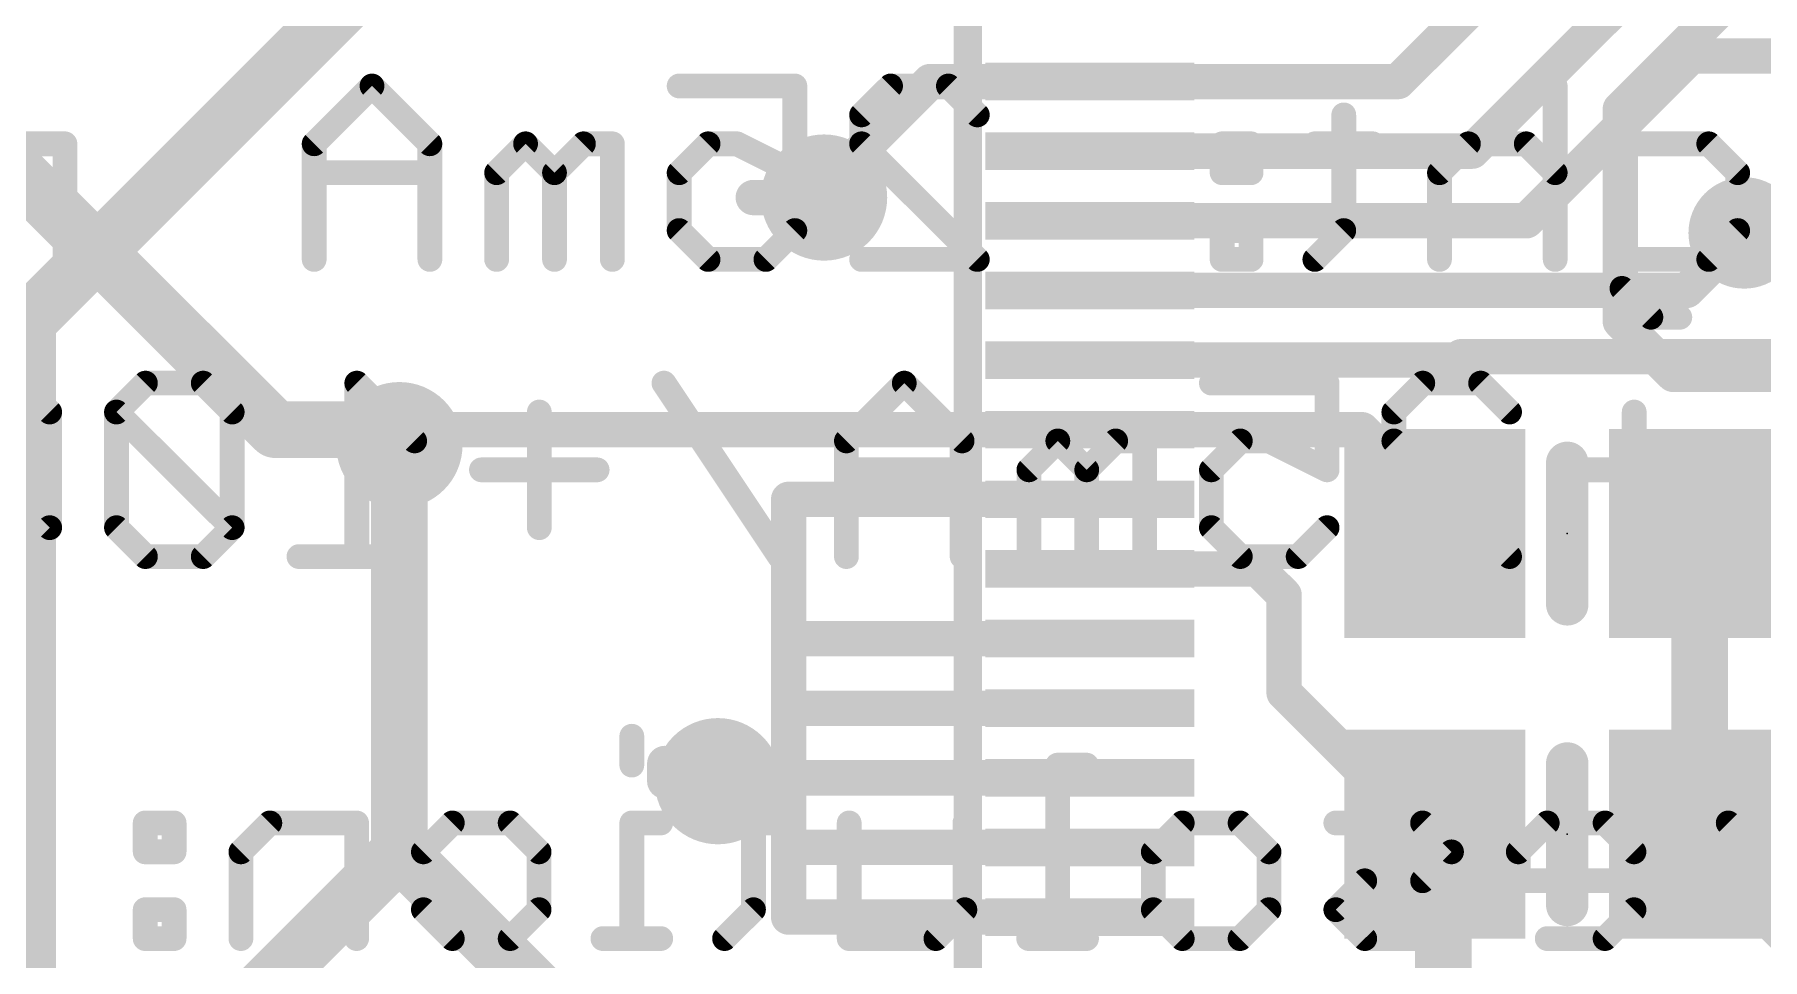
# Model space of a CAD drawing. Extents: x -0.1 to 49.3, y -0.1 to 40.8.
# Drawn here: x 25.82 to 38.22, y 14.21 to 20.86 of the extents above; entities that cross this region are included whole.
import ezdxf

# ---------------------------------------------------------------- set-up
doc = ezdxf.new("R2010")
doc.units = 0
for name, color, linetype in [('1', 12, 'CONTINUOUS'), ('16', 132, 'CONTINUOUS'), ('18', 110, 'CONTINUOUS'), ('21', 40, 'CONTINUOUS'), ('22', 6, 'CONTINUOUS'), ('23', 53, 'CONTINUOUS')]:
    doc.layers.add(name, color=color, linetype=linetype)

# ---------------------------------------------------------------- blocks, each defined once
blk = doc.blocks.new('RECT')
blk.add_solid([(-0.5, -0.5), (0.5, -0.5), (-0.5, 0.5), (0.5, 0.5)])
blk = doc.blocks.new('ROUNDV')
at = {"const_width": 0.5}
blk.add_lwpolyline([(0, -0.25, 1), (0, 0.25, 1), (0, -0.25)], format="xyb", dxfattribs=at)

msp = doc.modelspace()

# ---------------------------------------------------------------- linework, layer by layer
at = {"layer": '1'}
for points, const_width in [([(35.608, 20.518), (37.381, 22.291)], 0.254), ([(27.55, 18.018), (24.05, 21.518)], 0.4064), ([(36.139, 20.018), (37.33, 21.209)], 0.254), ([(36.528, 19.518), (37.711, 20.701)], 0.254), ([(37.711, 20.701), (38.981, 20.701)], 0.254), ([(32.25, 20.518), (31.488, 19.756)], 0.254), ([(33.396, 20.518), (32.25, 20.518)], 0.254), ([(33.396, 20.518), (35.608, 20.518)], 0.254), ([(33.396, 20.018), (36.139, 20.018)], 0.254), ([(31.488, 19.756), (31.488, 19.685)], 0.254), ([(33.396, 19.518), (36.528, 19.518)], 0.254), ([(38.092, 19.431), (37.679, 19.018)], 0.254), ([(37.679, 19.018), (33.396, 19.018)], 0.254), ([(33.396, 18.518), (36.036, 18.518)], 0.254), ([(36.036, 18.518), (36.06, 18.542)], 0.254), ([(36.06, 18.542), (38.473, 18.542)], 0.254), ([(28.567, 18.018), (27.55, 18.018)], 0.4064), ([(28.44, 14.986), (28.44, 17.907)], 0.4064), ([(28.44, 17.891), (28.567, 18.018)], 0.254), ([(33.396, 18.018), (28.567, 18.018)], 0.254), ([(33.396, 18.018), (35.348, 18.018)], 0.254), ([(35.348, 18.018), (35.872, 17.494)], 0.254), ([(28.44, 17.907), (28.44, 17.891)], 0.254), ([(37.772, 17.5585), (37.772, 15.24)], 0.4064), ([(33.396, 17.518), (31.234, 17.518)], 0.254), ([(31.234, 17.518), (31.234, 16.518)], 0.254), ([(35.872, 17.494), (35.872, 17.272)], 0.254), ([(37.772, 17.5585), (37.772, 17.272)], 0.254), ([(37.772, 15.24), (37.772, 17.272)], 0.254), ([(33.396, 17.018), (34.602, 17.018)], 0.254), ([(34.602, 17.018), (34.79, 16.83)], 0.254), ([(34.79, 16.83), (34.79, 16.129)], 0.254), ([(33.396, 16.518), (31.234, 16.518)], 0.254), ([(31.234, 16.518), (31.234, 16.018)], 0.254), ([(34.79, 16.129), (35.806, 15.113)], 0.254), ([(31.234, 16.018), (31.234, 15.518)], 0.254), ([(33.396, 16.018), (31.234, 16.018)], 0.254), ([(31.234, 15.518), (31.234, 15.494)], 0.254), ([(33.396, 15.518), (31.234, 15.518)], 0.254), ([(31.234, 15.494), (30.726, 15.494)], 0.254), ([(31.234, 15.494), (31.234, 15.018)], 0.254), ([(37.772, 15.24), (38.981, 14.031)], 0.6096), ([(35.933, 15.052), (35.933, 13.462)], 0.4064), ([(37.772, 15.113), (37.772, 15.24)], 0.254), ([(25.646, 12.192), (28.44, 14.986)], 0.4064), ([(31.646, 11.78), (28.44, 14.986)], 0.4064), ([(31.234, 15.018), (31.234, 14.518)], 0.254), ([(33.396, 15.018), (31.234, 15.018)], 0.254), ([(35.806, 15.113), (35.872, 15.113)], 0.254), ([(35.872, 15.113), (35.933, 15.052)], 0.254), ([(33.396, 14.518), (31.234, 14.518)], 0.254)]:
    msp.add_lwpolyline(points, dxfattribs=dict(at, const_width=const_width))
for points, const_width in [([(37.711, 20.7645, 1), (37.711, 20.6375)], 0.127), ([(37.7559, 20.6561, 1), (37.6661, 20.7459)], 0.127), ([(32.25, 20.5815, 1), (32.25, 20.4545)], 0.127), ([(32.2949, 20.4731, 1), (32.2051, 20.5629)], 0.127), ([(33.396, 20.5815, 1), (33.396, 20.4545)], 0.127), ([(33.396, 20.4545, 1), (33.396, 20.5815)], 0.127), ([(35.5631, 20.5629, 1), (35.6529, 20.4731)], 0.127), ([(35.608, 20.4545, 1), (35.608, 20.5815)], 0.127), ([(33.396, 20.0815, 1), (33.396, 19.9545)], 0.127), ([(36.0941, 20.0629, 1), (36.1839, 19.9731)], 0.127), ([(36.139, 19.9545, 1), (36.139, 20.0815)], 0.127), ([(31.5515, 19.756, 1), (31.4245, 19.756)], 0.127), ([(31.4431, 19.8009, 1), (31.5329, 19.7111)], 0.127), ([(31.4245, 19.685, 1), (31.5515, 19.685)], 0.127), ([(33.396, 19.5815, 1), (33.396, 19.4545)], 0.127), ([(36.4831, 19.5629, 1), (36.5729, 19.4731)], 0.127), ([(36.528, 19.4545, 1), (36.528, 19.5815)], 0.127), ([(38.1369, 19.3861, 1), (38.0471, 19.4759)], 0.127), ([(33.396, 19.0815, 1), (33.396, 18.9545)], 0.127), ([(37.6341, 19.0629, 1), (37.7239, 18.9731)], 0.127), ([(37.679, 18.9545, 1), (37.679, 19.0815)], 0.127), ([(33.396, 18.5815, 1), (33.396, 18.4545)], 0.127), ([(35.9911, 18.5629, 1), (36.0809, 18.4731)], 0.127), ([(36.06, 18.6055, 1), (36.06, 18.4785)], 0.127), ([(36.1049, 18.4971, 1), (36.0151, 18.5869)], 0.127), ([(36.036, 18.4545, 1), (36.036, 18.5815)], 0.127), ([(27.55, 18.1196, 1), (27.55, 17.9164)], 0.2032), ([(27.4782, 17.9462, 1), (27.6218, 18.0898)], 0.2032), ([(28.5416, 17.907, 1), (28.3384, 17.907)], 0.2032), ([(28.567, 18.0815, 1), (28.567, 17.9545)], 0.127), ([(28.6119, 17.9731, 1), (28.5221, 18.0629)], 0.127), ([(28.567, 17.9164, 1), (28.567, 18.1196)], 0.2032), ([(33.396, 18.0815, 1), (33.396, 17.9545)], 0.127), ([(33.396, 17.9545, 1), (33.396, 18.0815)], 0.127), ([(35.3929, 18.0629, 1), (35.3031, 17.9731)], 0.127), ([(35.348, 17.9545, 1), (35.348, 18.0815)], 0.127), ([(28.5035, 17.907, 1), (28.3765, 17.907)], 0.127), ([(28.3951, 17.9359, 1), (28.4849, 17.8461)], 0.127), ([(28.3765, 17.891, 1), (28.5035, 17.891)], 0.127), ([(37.8736, 17.5585, 1), (37.6704, 17.5585)], 0.2032), ([(31.234, 17.5815, 1), (31.234, 17.4545)], 0.127), ([(31.2975, 17.518, 1), (31.1705, 17.518)], 0.127), ([(33.396, 17.4545, 1), (33.396, 17.5815)], 0.127), ([(35.9355, 17.494, 1), (35.8085, 17.494)], 0.127), ([(37.8355, 17.5585, 1), (37.7085, 17.5585)], 0.127), ([(35.8271, 17.4491, 1), (35.9169, 17.5389)], 0.127), ([(37.8355, 17.272, 1), (37.7085, 17.272)], 0.127), ([(35.8085, 17.272, 1), (35.9355, 17.272)], 0.127), ([(37.7085, 17.272, 1), (37.8355, 17.272)], 0.127), ([(33.396, 17.0815, 1), (33.396, 16.9545)], 0.127), ([(34.6469, 17.0629, 1), (34.5571, 16.9731)], 0.127), ([(34.602, 16.9545, 1), (34.602, 17.0815)], 0.127), ([(34.8535, 16.83, 1), (34.7265, 16.83)], 0.127), ([(34.7451, 16.7851, 1), (34.8349, 16.8749)], 0.127), ([(31.234, 16.5815, 1), (31.234, 16.4545)], 0.127), ([(31.2975, 16.518, 1), (31.1705, 16.518)], 0.127), ([(33.396, 16.4545, 1), (33.396, 16.5815)], 0.127), ([(31.1705, 16.518, 1), (31.2975, 16.518)], 0.127), ([(34.8349, 16.1739, 1), (34.7451, 16.0841)], 0.127), ([(31.2975, 16.018, 1), (31.1705, 16.018)], 0.127), ([(31.234, 16.0815, 1), (31.234, 15.9545)], 0.127), ([(33.396, 15.9545, 1), (33.396, 16.0815)], 0.127), ([(34.7265, 16.129, 1), (34.8535, 16.129)], 0.127), ([(31.1705, 16.018, 1), (31.2975, 16.018)], 0.127), ([(31.2975, 15.518, 1), (31.1705, 15.518)], 0.127), ([(31.234, 15.5815, 1), (31.234, 15.4545)], 0.127), ([(33.396, 15.4545, 1), (33.396, 15.5815)], 0.127), ([(30.726, 15.5575, 1), (30.726, 15.4305)], 0.127), ([(31.2975, 15.494, 1), (31.1705, 15.494)], 0.127), ([(31.1705, 15.518, 1), (31.2975, 15.518)], 0.127), ([(31.1705, 15.494, 1), (31.2975, 15.494)], 0.127), ([(31.234, 15.4305, 1), (31.234, 15.5575)], 0.127), ([(37.8798, 15.3478, 1), (37.6642, 15.1322)], 0.3048), ([(36.0346, 15.052, 1), (35.8314, 15.052)], 0.2032), ([(37.6704, 15.24, 1), (37.8736, 15.24)], 0.2032), ([(37.8355, 15.24, 1), (37.7085, 15.24)], 0.127), ([(37.7085, 15.24, 1), (37.8355, 15.24)], 0.127), ([(28.5118, 15.0578, 1), (28.3682, 14.9142)], 0.2032), ([(28.5118, 14.9142, 1), (28.3682, 15.0578)], 0.2032), ([(31.2975, 15.018, 1), (31.1705, 15.018)], 0.127), ([(31.234, 15.0815, 1), (31.234, 14.9545)], 0.127), ([(33.396, 14.9545, 1), (33.396, 15.0815)], 0.127), ([(35.806, 15.1765, 1), (35.806, 15.0495)], 0.127), ([(35.7611, 15.0681, 1), (35.8509, 15.1579)], 0.127), ([(35.9169, 15.1579, 1), (35.8271, 15.0681)], 0.127), ([(35.872, 15.0495, 1), (35.872, 15.1765)], 0.127), ([(35.8881, 15.0071, 1), (35.9779, 15.0969)], 0.127), ([(37.7085, 15.113, 1), (37.8355, 15.113)], 0.127), ([(28.3384, 14.986, 1), (28.5416, 14.986)], 0.2032), ([(31.1705, 15.018, 1), (31.2975, 15.018)], 0.127), ([(31.234, 14.5815, 1), (31.234, 14.4545)], 0.127), ([(33.396, 14.4545, 1), (33.396, 14.5815)], 0.127), ([(31.1705, 14.518, 1), (31.2975, 14.518)], 0.127)]:
    msp.add_lwpolyline(points, format="xyb", dxfattribs=dict(at, const_width=const_width))
at = {"layer": '16'}
for points, const_width in [([(30.599, 23.622), (25.773, 18.796)], 0.4064), ([(37.203, 20.32), (38.473, 21.59)], 0.254), ([(37.203, 18.796), (37.203, 20.32)], 0.254), ([(31.488, 19.685), (30.98, 19.685)], 0.254), ([(38.854, 19.431), (38.092, 19.431)], 0.254), ([(25.773, 18.796), (25.773, 13.335)], 0.4064), ([(37.584, 18.415), (37.203, 18.796)], 0.254), ([(38.6, 18.415), (37.584, 18.415)], 0.254), ([(28.44, 17.78), (28.44, 17.907)], 0.6096), ([(30.345, 15.621), (30.345, 15.494)], 0.254)]:
    msp.add_lwpolyline(points, dxfattribs=dict(at, const_width=const_width))
for points, const_width in [([(37.2665, 20.32, 1), (37.1395, 20.32)], 0.127), ([(37.1581, 20.3649, 1), (37.2479, 20.2751)], 0.127), ([(30.98, 19.7485, 1), (30.98, 19.6215)], 0.127), ([(31.488, 19.6215, 1), (31.488, 19.7485)], 0.127), ([(38.092, 19.4945, 1), (38.092, 19.3675)], 0.127), ([(25.8746, 18.796, 1), (25.6714, 18.796)], 0.2032), ([(25.7012, 18.8678, 1), (25.8448, 18.7242)], 0.2032), ([(37.2479, 18.8409, 1), (37.1581, 18.7511)], 0.127), ([(37.1395, 18.796, 1), (37.2665, 18.796)], 0.127), ([(37.584, 18.4785, 1), (37.584, 18.3515)], 0.127), ([(37.5391, 18.3701, 1), (37.6289, 18.4599)], 0.127), ([(28.5924, 17.907, 1), (28.2876, 17.907)], 0.3048), ([(28.2876, 17.78, 1), (28.5924, 17.78)], 0.3048), ([(30.4085, 15.621, 1), (30.2815, 15.621)], 0.127), ([(30.2815, 15.494, 1), (30.4085, 15.494)], 0.127)]:
    msp.add_lwpolyline(points, format="xyb", dxfattribs=dict(at, const_width=const_width))
at = {"layer": '21'}
for points, const_width in [([(32.519, 23.891), (32.519, 10.145)], 0.2032), ([(36.822, 17.78), (36.822, 16.764)], 0.3048), ([(36.822, 15.621), (36.822, 14.605)], 0.3048)]:
    msp.add_lwpolyline(points, dxfattribs=dict(at, const_width=const_width))
at = {"layer": '21', "const_width": 0.1524}
for points in [[(36.8982, 17.78, 1), (36.7458, 17.78)], [(36.7458, 16.764, 1), (36.8982, 16.764)], [(36.8982, 15.621, 1), (36.7458, 15.621)], [(36.7458, 14.605, 1), (36.8982, 14.605)]]:
    msp.add_lwpolyline(points, format="xyb", dxfattribs=at)
at = {"layer": '22', "const_width": 0.1778}
for points in [[(28.2437, 20.4862), (27.8284, 20.0709)], [(28.6589, 20.0709), (28.2437, 20.4862)], [(30.4479, 20.4862), (31.2783, 20.4862)], [(31.2783, 20.4862), (31.2783, 19.8633)], [(31.7576, 20.2786), (31.9652, 20.4862)], [(31.9652, 20.4862), (32.3804, 20.4862)], [(32.3804, 20.4862), (32.5881, 20.2786)], [(36.7355, 20.4862), (36.7355, 19.2405)], [(31.7576, 20.0709), (31.7576, 20.2786)], [(35.2182, 20.2786), (35.2182, 19.4481)], [(26.0394, 20.0709), (25.4166, 20.0709)], [(26.0394, 19.2405), (26.0394, 20.0709)], [(27.8284, 20.0709), (27.8284, 19.2405)], [(28.6589, 19.2405), (28.6589, 20.0709)], [(29.3458, 20.0709), (29.1382, 19.8633)], [(29.5534, 19.8633), (29.3458, 20.0709)], [(29.761, 20.0709), (29.5534, 19.8633)], [(29.9686, 20.0709), (29.761, 20.0709)], [(29.9686, 19.2405), (29.9686, 20.0709)], [(30.6555, 20.0709), (30.4479, 19.8633)], [(30.8631, 20.0709), (30.6555, 20.0709)], [(31.2783, 19.8633), (30.8631, 20.0709)], [(32.5881, 19.2405), (31.7576, 20.0709)], [(34.5526, 20.0709), (34.345, 20.0709)], [(34.345, 20.0709), (34.345, 19.8633)], [(34.5526, 19.8633), (34.5526, 20.0709)], [(35.4258, 20.0709), (35.0106, 20.0709)], [(36.1127, 20.0709), (35.9051, 19.8633)], [(36.5279, 20.0709), (36.1127, 20.0709)], [(36.7355, 19.8633), (36.5279, 20.0709)], [(37.2148, 19.0329), (37.2148, 20.0709)], [(37.2148, 20.0709), (37.8376, 20.0709)], [(37.8376, 20.0709), (38.0452, 19.8633)], [(28.6589, 19.8633), (27.8284, 19.8633)], [(29.1382, 19.8633), (29.1382, 19.2405)], [(29.5534, 19.8633), (29.5534, 19.2405)], [(30.4479, 19.8633), (30.4479, 19.4481)], [(34.345, 19.8633), (34.5526, 19.8633)], [(35.9051, 19.8633), (35.9051, 19.2405)], [(38.0452, 19.8633), (38.0452, 19.4481)], [(30.4479, 19.4481), (30.6555, 19.2405)], [(31.0707, 19.2405), (31.2783, 19.4481)], [(34.5526, 19.4481), (34.345, 19.4481)], [(34.345, 19.4481), (34.345, 19.2405)], [(34.5526, 19.2405), (34.5526, 19.4481)], [(35.2182, 19.4481), (35.0106, 19.2405)], [(38.0452, 19.4481), (37.8376, 19.2405)], [(30.6555, 19.2405), (31.0707, 19.2405)], [(31.7576, 19.2405), (32.5881, 19.2405)], [(34.345, 19.2405), (34.5526, 19.2405)], [(37.8376, 19.2405), (37.2148, 19.2405)], [(37.4224, 18.8253), (37.2148, 19.0329)], [(37.63, 18.8253), (37.4224, 18.8253)], [(25.9303, 18.145), (25.7227, 18.3526)], [(26.6172, 18.3526), (26.4096, 18.145)], [(27.0324, 18.3526), (26.6172, 18.3526)], [(27.24, 18.145), (27.0324, 18.3526)], [(28.5497, 17.9373), (28.1345, 18.3526)], [(28.1345, 18.3526), (28.1345, 17.1069)], [(31.1692, 17.1069), (30.3387, 18.3526)], [(32.0637, 18.3526), (31.6485, 17.9373)], [(32.4789, 17.9373), (32.0637, 18.3526)], [(34.2679, 18.3526), (35.0984, 18.3526)], [(35.0984, 18.3526), (35.0984, 17.7297)], [(35.5776, 18.145), (35.7853, 18.3526)], [(35.7853, 18.3526), (36.2005, 18.3526)], [(36.2005, 18.3526), (36.4081, 18.145)], [(25.9303, 17.3145), (25.0998, 18.145)], [(25.9303, 17.3145), (25.9303, 18.145)], [(26.4096, 18.145), (26.4096, 17.3145)], [(27.24, 17.3145), (26.4096, 18.145)], [(27.24, 17.3145), (27.24, 18.145)], [(29.4442, 18.145), (29.4442, 17.3145)], [(35.5776, 17.9373), (35.5776, 18.145)], [(37.3026, 18.145), (37.3026, 17.3145)], [(31.6485, 17.9373), (31.6485, 17.1069)], [(32.4789, 17.1069), (32.4789, 17.9373)], [(33.1658, 17.9373), (32.9582, 17.7297)], [(33.3734, 17.7297), (33.1658, 17.9373)], [(33.581, 17.9373), (33.3734, 17.7297)], [(33.7886, 17.9373), (33.581, 17.9373)], [(33.7886, 17.1069), (33.7886, 17.9373)], [(34.4755, 17.9373), (34.2679, 17.7297)], [(34.6831, 17.9373), (34.4755, 17.9373)], [(35.0984, 17.7297), (34.6831, 17.9373)], [(36.4081, 17.1069), (35.5776, 17.9373)], [(29.8595, 17.7297), (29.029, 17.7297)], [(32.4789, 17.7297), (31.6485, 17.7297)], [(32.9582, 17.7297), (32.9582, 17.1069)], [(33.3734, 17.7297), (33.3734, 17.1069)], [(34.2679, 17.7297), (34.2679, 17.3145)], [(37.7178, 17.7297), (36.8874, 17.7297)], [(25.7227, 17.1069), (25.9303, 17.3145)], [(26.4096, 17.3145), (26.6172, 17.1069)], [(27.0324, 17.1069), (27.24, 17.3145)], [(34.2679, 17.3145), (34.4755, 17.1069)], [(34.8908, 17.1069), (35.0984, 17.3145)], [(26.6172, 17.1069), (27.0324, 17.1069)], [(28.5497, 17.1069), (27.7193, 17.1069)], [(34.4755, 17.1069), (34.8908, 17.1069)], [(35.5776, 17.1069), (36.4081, 17.1069)], [(30.1083, 15.817), (30.1083, 15.6094)], [(33.3719, 15.6094), (33.1643, 15.6094)], [(33.1643, 15.6094), (33.1643, 14.3637)], [(30.9814, 15.4018), (30.9814, 14.5713)], [(26.8233, 15.1941), (26.6157, 15.1941)], [(26.6157, 15.1941), (26.6157, 14.9865)], [(26.8233, 14.9865), (26.8233, 15.1941)], [(27.5102, 15.1941), (27.3026, 14.9865)], [(28.133, 15.1941), (27.5102, 15.1941)], [(28.133, 14.3637), (28.133, 15.1941)], [(28.6123, 14.9865), (28.8199, 15.1941)], [(28.8199, 15.1941), (29.2351, 15.1941)], [(29.2351, 15.1941), (29.4427, 14.9865)], [(30.3159, 15.1941), (30.1083, 15.1941)], [(30.1083, 15.1941), (30.1083, 14.3637)], [(31.189, 15.1941), (30.7738, 15.1941)], [(31.6683, 14.3637), (31.6683, 15.1941)], [(32.4988, 15.1941), (32.4988, 14.5713)], [(33.8512, 14.9865), (34.0588, 15.1941)], [(34.0588, 15.1941), (34.474, 15.1941)], [(34.474, 15.1941), (34.6816, 14.9865)], [(35.7838, 15.1941), (35.1609, 15.1941)], [(35.9914, 14.9865), (35.7838, 15.1941)], [(36.6783, 15.1941), (36.4707, 14.9865)], [(37.0935, 15.1941), (36.6783, 15.1941)], [(37.3011, 14.9865), (37.0935, 15.1941)], [(37.9773, 15.1941), (37.7697, 15.1941)], [(38.3925, 14.7789), (37.9773, 15.1941)], [(26.6157, 14.9865), (26.8233, 14.9865)], [(27.3026, 14.9865), (27.3026, 14.3637)], [(28.6123, 14.5713), (28.6123, 14.9865)], [(29.4427, 14.9865), (29.4427, 14.5713)], [(33.8512, 14.5713), (33.8512, 14.9865)], [(34.6816, 14.9865), (34.6816, 14.5713)], [(35.7838, 14.7789), (35.9914, 14.9865)], [(36.4707, 14.9865), (36.4707, 14.7789)], [(37.3011, 14.5713), (37.3011, 14.9865)], [(35.1609, 14.5713), (35.3685, 14.7789)], [(35.3685, 14.7789), (35.7838, 14.7789)], [(36.4707, 14.7789), (37.3011, 14.7789)], [(26.8233, 14.5713), (26.6157, 14.5713)], [(26.6157, 14.5713), (26.6157, 14.3637)], [(26.8233, 14.3637), (26.8233, 14.5713)], [(28.8199, 14.3637), (28.6123, 14.5713)], [(29.4427, 14.5713), (29.2351, 14.3637)], [(30.9814, 14.5713), (30.7738, 14.3637)], [(32.4988, 14.5713), (32.2912, 14.3637)], [(34.0588, 14.3637), (33.8512, 14.5713)], [(34.6816, 14.5713), (34.474, 14.3637)], [(35.3685, 14.3637), (35.1609, 14.5713)], [(37.0935, 14.3637), (37.3011, 14.5713)], [(26.6157, 14.3637), (26.8233, 14.3637)], [(29.2351, 14.3637), (28.8199, 14.3637)], [(30.3159, 14.3637), (29.9007, 14.3637)], [(32.2912, 14.3637), (31.6683, 14.3637)], [(33.3719, 14.3637), (32.9567, 14.3637)], [(34.474, 14.3637), (34.0588, 14.3637)], [(35.9914, 14.3637), (35.3685, 14.3637)], [(36.6783, 14.3637), (37.0935, 14.3637)]]:
    msp.add_lwpolyline(points, dxfattribs=at)
at = {"layer": '22', "const_width": 0.0889}
for points in [[(28.2751, 20.5176, 1), (28.2122, 20.4547)], [(28.2751, 20.4547, 1), (28.2122, 20.5176)], [(30.4479, 20.5306, 1), (30.4479, 20.4417)], [(31.3228, 20.4862, 1), (31.2339, 20.4862)], [(31.2783, 20.4417, 1), (31.2783, 20.5306)], [(31.9652, 20.5306, 1), (31.9652, 20.4417)], [(31.9967, 20.4547, 1), (31.9338, 20.5176)], [(32.4119, 20.5176, 1), (32.349, 20.4547)], [(32.3804, 20.4417, 1), (32.3804, 20.5306)], [(36.78, 20.4862, 1), (36.6911, 20.4862)], [(31.8021, 20.2786, 1), (31.7132, 20.2786)], [(31.7262, 20.31, 1), (31.789, 20.2471)], [(32.5566, 20.2471, 1), (32.6195, 20.31)], [(35.2626, 20.2786, 1), (35.1737, 20.2786)], [(26.0839, 20.0709, 1), (25.995, 20.0709)], [(26.0394, 20.0265, 1), (26.0394, 20.1154)], [(27.8729, 20.0709, 1), (27.784, 20.0709)], [(27.797, 20.1024, 1), (27.8599, 20.0395)], [(28.7033, 20.0709, 1), (28.6144, 20.0709)], [(28.6275, 20.0395, 1), (28.6903, 20.1024)], [(29.3772, 20.1024, 1), (29.3143, 20.0395)], [(29.3772, 20.0395, 1), (29.3143, 20.1024)], [(29.761, 20.1154, 1), (29.761, 20.0265)], [(29.7924, 20.0395, 1), (29.7296, 20.1024)], [(30.0131, 20.0709, 1), (29.9242, 20.0709)], [(29.9686, 20.0265, 1), (29.9686, 20.1154)], [(30.6555, 20.1154, 1), (30.6555, 20.0265)], [(30.6869, 20.0395, 1), (30.6241, 20.1024)], [(30.883, 20.1107, 1), (30.8432, 20.0312)], [(30.8631, 20.0265, 1), (30.8631, 20.1154)], [(31.789, 20.1024, 1), (31.7262, 20.0395)], [(31.7132, 20.0709, 1), (31.8021, 20.0709)], [(34.345, 20.1154, 1), (34.345, 20.0265)], [(34.3895, 20.0709, 1), (34.3006, 20.0709)], [(34.5971, 20.0709, 1), (34.5082, 20.0709)], [(34.5526, 20.0265, 1), (34.5526, 20.1154)], [(35.0106, 20.1154, 1), (35.0106, 20.0265)], [(35.4258, 20.0265, 1), (35.4258, 20.1154)], [(36.1127, 20.1154, 1), (36.1127, 20.0265)], [(36.1441, 20.0395, 1), (36.0813, 20.1024)], [(36.5593, 20.1024, 1), (36.4965, 20.0395)], [(36.5279, 20.0265, 1), (36.5279, 20.1154)], [(37.2148, 20.1154, 1), (37.2148, 20.0265)], [(37.2593, 20.0709, 1), (37.1704, 20.0709)], [(37.8691, 20.1024, 1), (37.8062, 20.0395)], [(37.8376, 20.0265, 1), (37.8376, 20.1154)], [(27.8284, 19.9078, 1), (27.8284, 19.8189)], [(28.6589, 19.8189, 1), (28.6589, 19.9078)], [(29.1826, 19.8633, 1), (29.0937, 19.8633)], [(29.1067, 19.8948, 1), (29.1696, 19.8319)], [(29.5978, 19.8633, 1), (29.5089, 19.8633)], [(29.522, 19.8948, 1), (29.5848, 19.8319)], [(29.522, 19.8319, 1), (29.5848, 19.8948)], [(30.4923, 19.8633, 1), (30.4034, 19.8633)], [(30.4165, 19.8948, 1), (30.4793, 19.8319)], [(31.2339, 19.8633, 1), (31.3228, 19.8633)], [(31.2585, 19.8236, 1), (31.2982, 19.9031)], [(34.345, 19.9078, 1), (34.345, 19.8189)], [(34.3006, 19.8633, 1), (34.3895, 19.8633)], [(34.5082, 19.8633, 1), (34.5971, 19.8633)], [(34.5526, 19.8189, 1), (34.5526, 19.9078)], [(35.8736, 19.8948, 1), (35.9365, 19.8319)], [(35.9495, 19.8633, 1), (35.8606, 19.8633)], [(36.7041, 19.8319, 1), (36.7669, 19.8948)], [(38.0897, 19.8633, 1), (38.0008, 19.8633)], [(38.0138, 19.8319, 1), (38.0767, 19.8948)], [(30.4793, 19.4795, 1), (30.4165, 19.4167)], [(30.4034, 19.4481, 1), (30.4923, 19.4481)], [(31.3098, 19.4167, 1), (31.2469, 19.4795)], [(34.345, 19.4926, 1), (34.345, 19.4037)], [(34.3895, 19.4481, 1), (34.3006, 19.4481)], [(34.5971, 19.4481, 1), (34.5082, 19.4481)], [(34.5526, 19.4037, 1), (34.5526, 19.4926)], [(35.1737, 19.4481, 1), (35.2626, 19.4481)], [(35.2496, 19.4167, 1), (35.1868, 19.4795)], [(38.0008, 19.4481, 1), (38.0897, 19.4481)], [(38.0767, 19.4167, 1), (38.0138, 19.4795)], [(25.995, 19.2405, 1), (26.0839, 19.2405)], [(27.784, 19.2405, 1), (27.8729, 19.2405)], [(28.6144, 19.2405, 1), (28.7033, 19.2405)], [(29.0937, 19.2405, 1), (29.1826, 19.2405)], [(29.5089, 19.2405, 1), (29.5978, 19.2405)], [(29.9242, 19.2405, 1), (30.0131, 19.2405)], [(30.6555, 19.285, 1), (30.6555, 19.196)], [(30.6241, 19.2091, 1), (30.6869, 19.2719)], [(31.0393, 19.2719, 1), (31.1022, 19.2091)], [(31.0707, 19.196, 1), (31.0707, 19.285)], [(31.7576, 19.285, 1), (31.7576, 19.196)], [(32.5566, 19.2091, 1), (32.6195, 19.2719)], [(32.5881, 19.196, 1), (32.5881, 19.285)], [(34.345, 19.285, 1), (34.345, 19.196)], [(34.3006, 19.2405, 1), (34.3895, 19.2405)], [(34.5082, 19.2405, 1), (34.5971, 19.2405)], [(34.5526, 19.196, 1), (34.5526, 19.285)], [(34.9791, 19.2719, 1), (35.042, 19.2091)], [(35.8606, 19.2405, 1), (35.9495, 19.2405)], [(36.6911, 19.2405, 1), (36.78, 19.2405)], [(37.2148, 19.285, 1), (37.2148, 19.196)], [(37.8062, 19.2719, 1), (37.8691, 19.2091)], [(37.8376, 19.196, 1), (37.8376, 19.285)], [(37.2462, 19.0643, 1), (37.1834, 19.0015)], [(37.1704, 19.0329, 1), (37.2593, 19.0329)], [(37.4224, 18.8697, 1), (37.4224, 18.7808)], [(37.391, 18.7939, 1), (37.4538, 18.8567)], [(37.63, 18.7808, 1), (37.63, 18.8697)], [(26.6172, 18.397, 1), (26.6172, 18.3081)], [(26.6486, 18.3211, 1), (26.5858, 18.384)], [(27.0638, 18.384, 1), (27.001, 18.3211)], [(27.0324, 18.3081, 1), (27.0324, 18.397)], [(28.179, 18.3526, 1), (28.0901, 18.3526)], [(28.1659, 18.384, 1), (28.1031, 18.3211)], [(30.3757, 18.3772, 1), (30.3018, 18.3279)], [(32.0951, 18.384, 1), (32.0323, 18.3211)], [(32.0951, 18.3211, 1), (32.0323, 18.384)], [(34.2679, 18.397, 1), (34.2679, 18.3081)], [(35.1428, 18.3526, 1), (35.0539, 18.3526)], [(35.0984, 18.3081, 1), (35.0984, 18.397)], [(35.7853, 18.397, 1), (35.7853, 18.3081)], [(35.8167, 18.3211, 1), (35.7538, 18.384)], [(36.2319, 18.384, 1), (36.169, 18.3211)], [(36.2005, 18.3081, 1), (36.2005, 18.397)], [(25.9747, 18.145, 1), (25.8858, 18.145)], [(26.441, 18.1764, 1), (26.3781, 18.1135)], [(26.454, 18.145, 1), (26.3651, 18.145)], [(27.2845, 18.145, 1), (27.1956, 18.145)], [(29.4887, 18.145, 1), (29.3998, 18.145)], [(35.6221, 18.145, 1), (35.5332, 18.145)], [(37.347, 18.145, 1), (37.2581, 18.145)], [(25.8989, 18.1135, 1), (25.9617, 18.1764)], [(26.3781, 18.1764, 1), (26.441, 18.1135)], [(27.2086, 18.1135, 1), (27.2714, 18.1764)], [(35.5462, 18.1764, 1), (35.6091, 18.1135)], [(36.3767, 18.1135, 1), (36.4395, 18.1764)], [(28.5183, 17.9059, 1), (28.5812, 17.9688)], [(31.6929, 17.9373, 1), (31.604, 17.9373)], [(31.617, 17.9688, 1), (31.6799, 17.9059)], [(32.5234, 17.9373, 1), (32.4345, 17.9373)], [(32.4475, 17.9059, 1), (32.5103, 17.9688)], [(33.1972, 17.9688, 1), (33.1344, 17.9059)], [(33.1972, 17.9059, 1), (33.1344, 17.9688)], [(33.581, 17.9818, 1), (33.581, 17.8929)], [(33.6125, 17.9059, 1), (33.5496, 17.9688)], [(33.8331, 17.9373, 1), (33.7442, 17.9373)], [(33.7886, 17.8929, 1), (33.7886, 17.9818)], [(34.4755, 17.9818, 1), (34.4755, 17.8929)], [(34.507, 17.9059, 1), (34.4441, 17.9688)], [(34.703, 17.9771, 1), (34.6633, 17.8976)], [(34.6831, 17.8929, 1), (34.6831, 17.9818)], [(35.6091, 17.9688, 1), (35.5462, 17.9059)], [(35.5332, 17.9373, 1), (35.6221, 17.9373)], [(29.029, 17.7742, 1), (29.029, 17.6853)], [(29.8595, 17.6853, 1), (29.8595, 17.7742)], [(31.6485, 17.7742, 1), (31.6485, 17.6853)], [(32.4789, 17.6853, 1), (32.4789, 17.7742)], [(33.0026, 17.7297, 1), (32.9137, 17.7297)], [(32.9268, 17.7612, 1), (32.9896, 17.6983)], [(33.342, 17.7612, 1), (33.4048, 17.6983)], [(33.4179, 17.7297, 1), (33.329, 17.7297)], [(33.342, 17.6983, 1), (33.4048, 17.7612)], [(34.2365, 17.7612, 1), (34.2994, 17.6983)], [(34.3124, 17.7297, 1), (34.2235, 17.7297)], [(35.0539, 17.7297, 1), (35.1428, 17.7297)], [(35.0785, 17.69, 1), (35.1182, 17.7695)], [(36.8874, 17.7742, 1), (36.8874, 17.6853)], [(37.7178, 17.6853, 1), (37.7178, 17.7742)], [(25.9617, 17.2831, 1), (25.8989, 17.3459)], [(25.8989, 17.2831, 1), (25.9617, 17.3459)], [(26.441, 17.3459, 1), (26.3781, 17.2831)], [(27.2714, 17.2831, 1), (27.2086, 17.3459)], [(27.2086, 17.2831, 1), (27.2714, 17.3459)], [(34.2994, 17.3459, 1), (34.2365, 17.2831)], [(35.1298, 17.2831, 1), (35.0669, 17.3459)], [(25.8858, 17.3145, 1), (25.9747, 17.3145)], [(26.3651, 17.3145, 1), (26.454, 17.3145)], [(27.1956, 17.3145, 1), (27.2845, 17.3145)], [(29.3998, 17.3145, 1), (29.4887, 17.3145)], [(34.2235, 17.3145, 1), (34.3124, 17.3145)], [(37.2581, 17.3145, 1), (37.347, 17.3145)], [(26.6172, 17.1514, 1), (26.6172, 17.0624)], [(26.5858, 17.0755, 1), (26.6486, 17.1383)], [(27.001, 17.1383, 1), (27.0638, 17.0755)], [(27.0324, 17.0624, 1), (27.0324, 17.1514)], [(27.7193, 17.1514, 1), (27.7193, 17.0624)], [(28.0901, 17.1069, 1), (28.179, 17.1069)], [(28.5497, 17.0624, 1), (28.5497, 17.1514)], [(31.1322, 17.0822, 1), (31.2062, 17.1316)], [(31.604, 17.1069, 1), (31.6929, 17.1069)], [(32.4345, 17.1069, 1), (32.5234, 17.1069)], [(32.9137, 17.1069, 1), (33.0026, 17.1069)], [(33.329, 17.1069, 1), (33.4179, 17.1069)], [(33.7442, 17.1069, 1), (33.8331, 17.1069)], [(34.4755, 17.1514, 1), (34.4755, 17.0624)], [(34.4441, 17.0755, 1), (34.507, 17.1383)], [(34.8593, 17.1383, 1), (34.9222, 17.0755)], [(34.8908, 17.0624, 1), (34.8908, 17.1514)], [(35.5776, 17.1514, 1), (35.5776, 17.0624)], [(36.3767, 17.0755, 1), (36.4395, 17.1383)], [(36.4081, 17.0624, 1), (36.4081, 17.1514)], [(30.1527, 15.817, 1), (30.0638, 15.817)], [(30.0638, 15.6094, 1), (30.1527, 15.6094)], [(33.1643, 15.6538, 1), (33.1643, 15.5649)], [(33.2088, 15.6094, 1), (33.1199, 15.6094)], [(33.3719, 15.5649, 1), (33.3719, 15.6538)], [(31.0259, 15.4018, 1), (30.937, 15.4018)], [(26.6157, 15.2386, 1), (26.6157, 15.1497)], [(26.6601, 15.1941, 1), (26.5712, 15.1941)], [(26.8677, 15.1941, 1), (26.7788, 15.1941)], [(26.8233, 15.1497, 1), (26.8233, 15.2386)], [(27.5102, 15.2386, 1), (27.5102, 15.1497)], [(27.5416, 15.1627, 1), (27.4788, 15.2256)], [(28.1775, 15.1941, 1), (28.0886, 15.1941)], [(28.133, 15.1497, 1), (28.133, 15.2386)], [(28.8199, 15.2386, 1), (28.8199, 15.1497)], [(28.8513, 15.1627, 1), (28.7885, 15.2256)], [(29.2666, 15.2256, 1), (29.2037, 15.1627)], [(29.2351, 15.1497, 1), (29.2351, 15.2386)], [(30.1527, 15.1941, 1), (30.0638, 15.1941)], [(30.1083, 15.2386, 1), (30.1083, 15.1497)], [(30.3159, 15.1497, 1), (30.3159, 15.2386)], [(30.7738, 15.2386, 1), (30.7738, 15.1497)], [(31.189, 15.1497, 1), (31.189, 15.2386)], [(31.7128, 15.1941, 1), (31.6239, 15.1941)], [(32.5432, 15.1941, 1), (32.4543, 15.1941)], [(34.0588, 15.2386, 1), (34.0588, 15.1497)], [(34.0902, 15.1627, 1), (34.0274, 15.2256)], [(34.5055, 15.2256, 1), (34.4426, 15.1627)], [(34.474, 15.1497, 1), (34.474, 15.2386)], [(35.1609, 15.2386, 1), (35.1609, 15.1497)], [(35.8152, 15.2256, 1), (35.7523, 15.1627)], [(35.7838, 15.1497, 1), (35.7838, 15.2386)], [(36.6783, 15.2386, 1), (36.6783, 15.1497)], [(36.7097, 15.1627, 1), (36.6468, 15.2256)], [(37.1249, 15.2256, 1), (37.0621, 15.1627)], [(37.0935, 15.1497, 1), (37.0935, 15.2386)], [(37.7697, 15.2386, 1), (37.7697, 15.1497)], [(38.0087, 15.2256, 1), (37.9459, 15.1627)], [(37.9773, 15.1497, 1), (37.9773, 15.2386)], [(26.6157, 15.031, 1), (26.6157, 14.9421)], [(26.5712, 14.9865, 1), (26.6601, 14.9865)], [(26.7788, 14.9865, 1), (26.8677, 14.9865)], [(26.8233, 14.9421, 1), (26.8233, 15.031)], [(27.347, 14.9865, 1), (27.2581, 14.9865)], [(27.2712, 15.018, 1), (27.334, 14.9551)], [(28.5809, 15.018, 1), (28.6437, 14.9551)], [(28.6568, 14.9865, 1), (28.5679, 14.9865)], [(29.4872, 14.9865, 1), (29.3983, 14.9865)], [(29.4113, 14.9551, 1), (29.4742, 15.018)], [(33.8198, 15.018, 1), (33.8826, 14.9551)], [(33.8957, 14.9865, 1), (33.8068, 14.9865)], [(34.7261, 14.9865, 1), (34.6372, 14.9865)], [(34.6502, 14.9551, 1), (34.7131, 15.018)], [(36.0228, 14.9551, 1), (35.9599, 15.018)], [(35.9599, 14.9551, 1), (36.0228, 15.018)], [(36.4392, 15.018, 1), (36.5021, 14.9551)], [(36.5151, 14.9865, 1), (36.4262, 14.9865)], [(37.3455, 14.9865, 1), (37.2566, 14.9865)], [(37.2697, 14.9551, 1), (37.3325, 15.018)], [(35.3685, 14.8234, 1), (35.3685, 14.7345)], [(35.4, 14.7475, 1), (35.3371, 14.8103)], [(35.7523, 14.8103, 1), (35.8152, 14.7475)], [(35.7838, 14.7345, 1), (35.7838, 14.8234)], [(36.4707, 14.8234, 1), (36.4707, 14.7345)], [(36.4262, 14.7789, 1), (36.5151, 14.7789)], [(37.3011, 14.7345, 1), (37.3011, 14.8234)], [(26.6157, 14.6158, 1), (26.6157, 14.5269)], [(26.6601, 14.5713, 1), (26.5712, 14.5713)], [(26.8677, 14.5713, 1), (26.7788, 14.5713)], [(26.8233, 14.5269, 1), (26.8233, 14.6158)], [(28.6437, 14.6027, 1), (28.5809, 14.5399)], [(29.4742, 14.5399, 1), (29.4113, 14.6027)], [(31.0129, 14.5399, 1), (30.95, 14.6027)], [(32.5302, 14.5399, 1), (32.4673, 14.6027)], [(33.8826, 14.6027, 1), (33.8198, 14.5399)], [(34.7131, 14.5399, 1), (34.6502, 14.6027)], [(35.1924, 14.6027, 1), (35.1295, 14.5399)], [(35.1295, 14.6027, 1), (35.1924, 14.5399)], [(37.3325, 14.5399, 1), (37.2697, 14.6027)], [(28.5679, 14.5713, 1), (28.6568, 14.5713)], [(29.3983, 14.5713, 1), (29.4872, 14.5713)], [(30.937, 14.5713, 1), (31.0259, 14.5713)], [(32.4543, 14.5713, 1), (32.5432, 14.5713)], [(33.8068, 14.5713, 1), (33.8957, 14.5713)], [(34.6372, 14.5713, 1), (34.7261, 14.5713)], [(37.2566, 14.5713, 1), (37.3455, 14.5713)], [(26.6157, 14.4082, 1), (26.6157, 14.3193)], [(26.5712, 14.3637, 1), (26.6601, 14.3637)], [(26.7788, 14.3637, 1), (26.8677, 14.3637)], [(26.8233, 14.3193, 1), (26.8233, 14.4082)], [(27.2581, 14.3637, 1), (27.347, 14.3637)], [(28.0886, 14.3637, 1), (28.1775, 14.3637)], [(28.8199, 14.4082, 1), (28.8199, 14.3193)], [(28.7885, 14.3323, 1), (28.8513, 14.3951)], [(29.2037, 14.3951, 1), (29.2666, 14.3323)], [(29.2351, 14.3193, 1), (29.2351, 14.4082)], [(29.9007, 14.4082, 1), (29.9007, 14.3193)], [(30.0638, 14.3637, 1), (30.1527, 14.3637)], [(30.3159, 14.3193, 1), (30.3159, 14.4082)], [(30.7424, 14.3951, 1), (30.8053, 14.3323)], [(31.6683, 14.4082, 1), (31.6683, 14.3193)], [(31.6239, 14.3637, 1), (31.7128, 14.3637)], [(32.2597, 14.3951, 1), (32.3226, 14.3323)], [(32.2912, 14.3193, 1), (32.2912, 14.4082)], [(32.9567, 14.4082, 1), (32.9567, 14.3193)], [(33.1199, 14.3637, 1), (33.2088, 14.3637)], [(33.3719, 14.3193, 1), (33.3719, 14.4082)], [(34.0588, 14.4082, 1), (34.0588, 14.3193)], [(34.0274, 14.3323, 1), (34.0902, 14.3951)], [(34.4426, 14.3951, 1), (34.5055, 14.3323)], [(34.474, 14.3193, 1), (34.474, 14.4082)], [(35.3685, 14.4082, 1), (35.3685, 14.3193)], [(35.3371, 14.3323, 1), (35.4, 14.3951)], [(35.9914, 14.3193, 1), (35.9914, 14.4082)], [(36.6783, 14.4082, 1), (36.6783, 14.3193)], [(37.0621, 14.3951, 1), (37.1249, 14.3323)], [(37.0935, 14.3193, 1), (37.0935, 14.4082)]]:
    msp.add_lwpolyline(points, format="xyb", dxfattribs=at)
at = {"layer": '23'}
for p in [(36.822, 17.272), (36.822, 15.113)]:
    msp.add_point(p, dxfattribs=at)

# ---------------------------------------------------------------- block references
at = {"layer": '1'}
for p, xscale, yscale in [((33.396, 20.518), 1.5, 0.27), ((33.396, 20.018), 1.5, 0.27), ((33.396, 19.518), 1.5, 0.27), ((33.396, 19.018), 1.5, 0.27), ((33.396, 18.518), 1.5, 0.27), ((33.396, 18.018), 1.5, 0.27), ((35.872, 17.272), 1.3, 1.5), ((37.772, 17.272), 1.3, 1.5), ((33.396, 17.518), 1.5, 0.27), ((33.396, 17.018), 1.5, 0.27), ((33.396, 16.518), 1.5, 0.27), ((33.396, 16.018), 1.5, 0.27), ((35.872, 15.113), 1.3, 1.5), ((37.772, 15.113), 1.3, 1.5), ((33.396, 15.518), 1.5, 0.27), ((33.396, 15.018), 1.5, 0.27), ((33.396, 14.518), 1.5, 0.27)]:
    msp.add_blockref('RECT', p, dxfattribs=dict(at, xscale=xscale, yscale=yscale))
at = {"layer": '18'}
for p, xscale, yscale in [((31.488, 19.685), 0.9064, 0.9064), ((31.488, 19.685), 0.9064, 0.9064), ((38.092, 19.431), 0.8001, 0.8001), ((38.092, 19.431), 0.8001, 0.8001), ((28.44, 17.907), 0.9064, 0.9064), ((28.44, 17.907), 0.9064, 0.9064), ((30.726, 15.494), 0.9064, 0.9064), ((30.726, 15.494), 0.9064, 0.9064)]:
    msp.add_blockref('ROUNDV', p, dxfattribs=dict(at, xscale=xscale, yscale=yscale))

doc.saveas('drawing.dxf')
